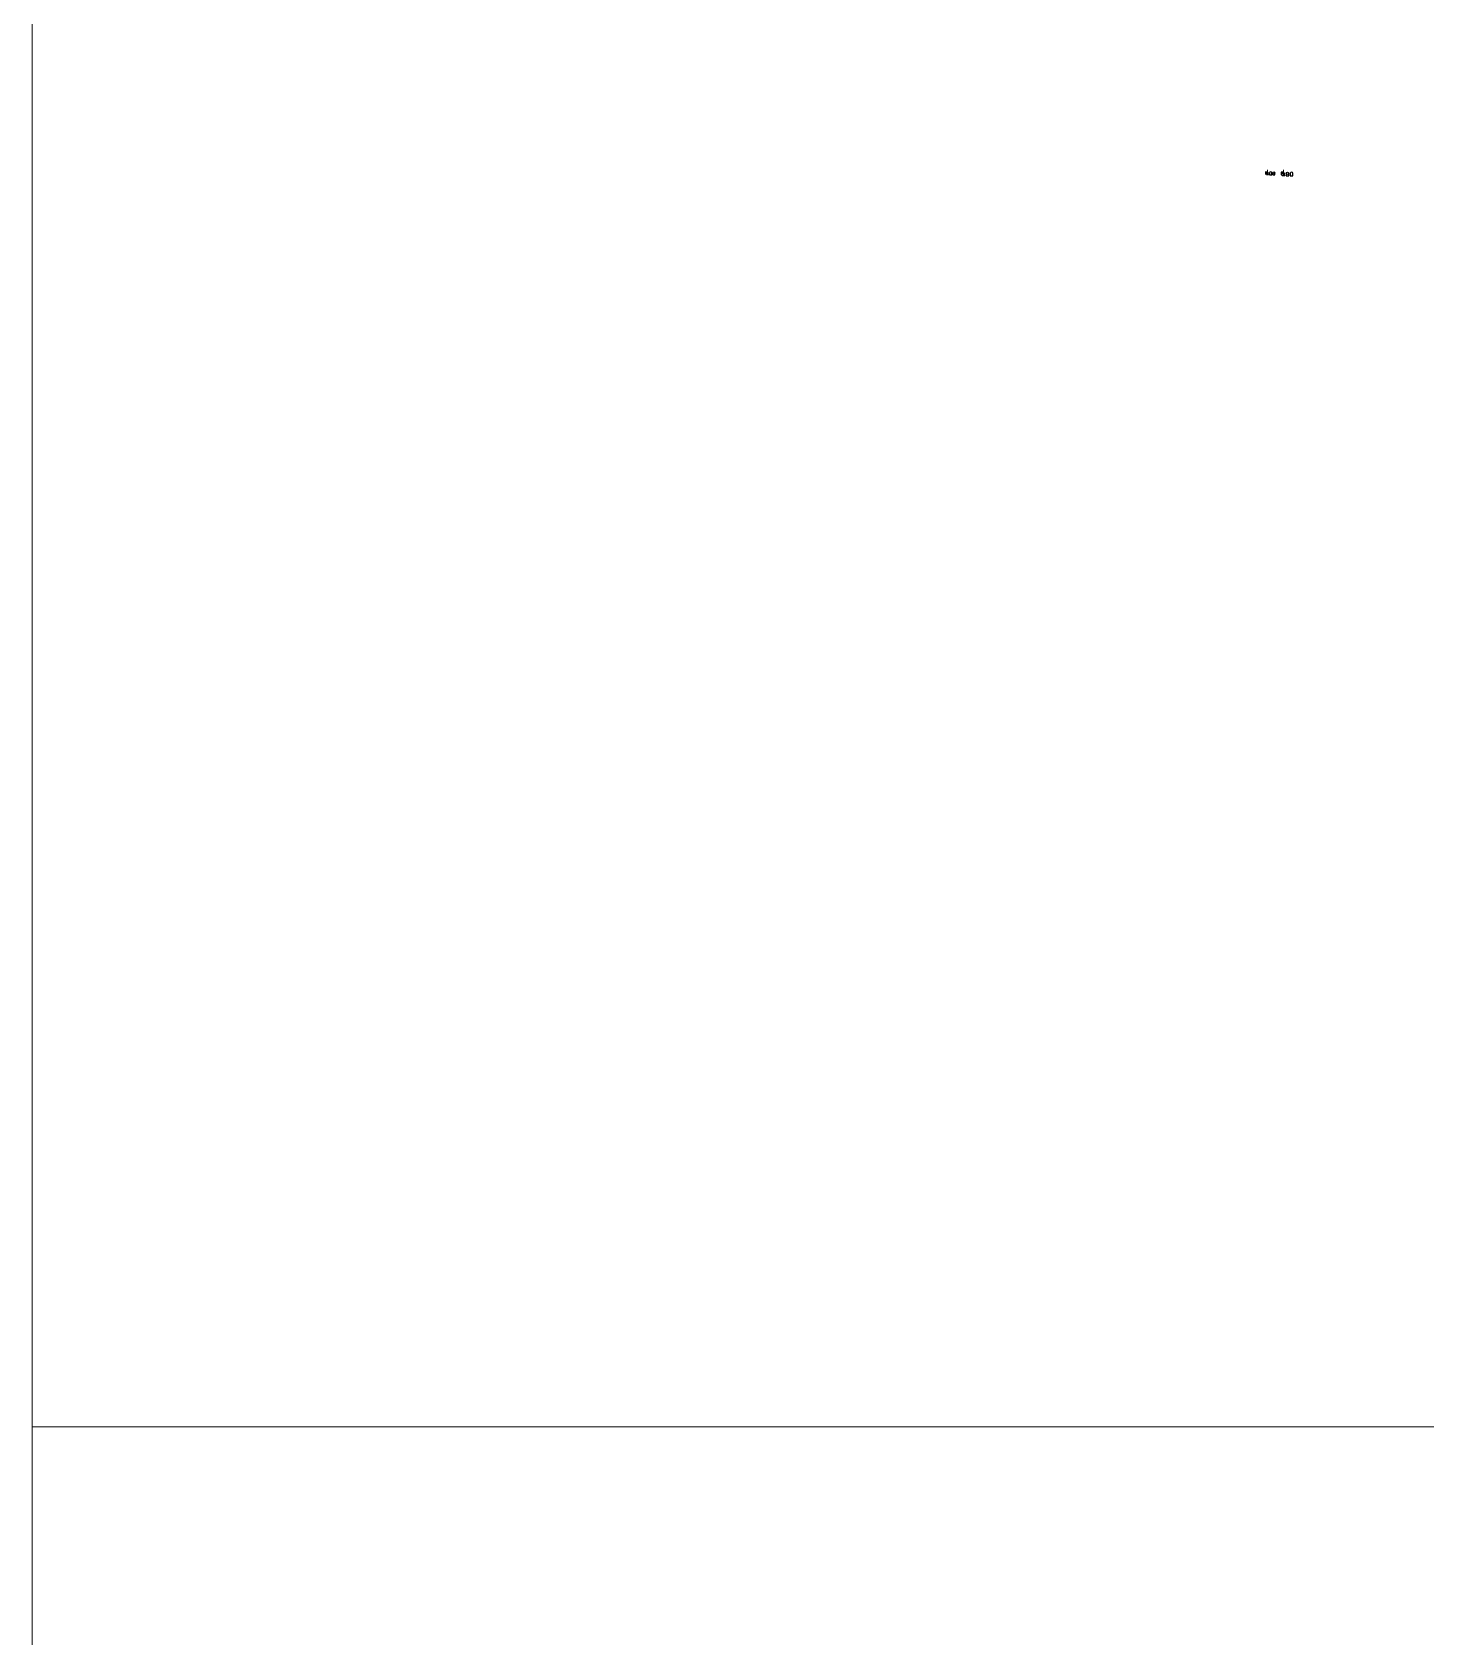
# Model space of a CAD drawing. Header units: millimetres. Extents: x 188205 to 604756, y -401673 to 15123.
# Drawn here: x 253304 to 340631, y -292062 to -191537 of the extents above; entities that cross this region are included whole.
import ezdxf

# ---------------------------------------------------------------- set-up
doc = ezdxf.new("R2010")
doc.units = ezdxf.units.MM
doc.header["$LTSCALE"] = 500
doc.linetypes.add('CENTER', pattern=[2, 1.25, -0.25, 0.25, -0.25])
doc.layers.add('WEN', color=3, linetype='Continuous', lineweight=20)
doc.layers.add('ZHONG', color=1, linetype='CENTER', lineweight=20)

msp = doc.modelspace()

# ---------------------------------------------------------------- linework, layer by layer
for p, q in [((330578.538, -200293.609), (330578.538, -200426.609)), ((330770.038, -200485.109), (330637.038, -200485.109)), ((330839.939, -200360.109), (330839.939, -200485.109)), ((330839.939, -200485.109), (330972.939, -200485.109)), ((330972.939, -200485.109), (330972.939, -200360.109)), ((331031.564, -200360.109), (331031.564, -200485.109)), ((331031.564, -200485.109), (331164.564, -200485.109)), ((331164.564, -200485.109), (331164.564, -200360.109)), ((331563.554, -200300.619), (331563.554, -200459.619)), ((331793.054, -200530.119), (331634.054, -200530.119)), ((331873.676, -200380.119), (331873.676, -200530.119)), ((331873.676, -200530.119), (332032.676, -200530.119)), ((332032.676, -200530.119), (332032.676, -200380.119)), ((332135.969, -200380.119), (332135.969, -200530.119)), ((332135.969, -200530.119), (332294.969, -200530.119)), ((332294.969, -200530.119), (332294.969, -200380.119))]:
    msp.add_line(p, q)
for centre, radius in [((331098.064, -200360.109), 66.5), ((331953.176, -200380.119), 79.5)]:
    msp.add_circle(centre, radius)
for centre, radius, end in [((330578.538, -200485.109), 191.5, 90), ((330578.538, -200485.109), 58.5, 90), ((330906.439, -200360.109), 66.5, 180), ((331563.554, -200530.119), 229.5, 90), ((331563.554, -200530.119), 70.5, 90), ((332215.469, -200380.119), 79.5, 180)]:
    msp.add_arc(centre, radius, 0, end)
at = {"layer": 'WEN'}
for p, q in [((330578.538, -200360.109), (330807.292, -200360.109)), ((330703.538, -200485.109), (330703.538, -200164.702)), ((331563.554, -200380.119), (331798.416, -200380.119)), ((331713.554, -200530.119), (331713.554, -200172.755)), ((253303.724, -278901.746), (604756.419, -278901.746))]:
    msp.add_line(p, q, dxfattribs=at)
msp.add_lwpolyline([(253303.724, 15123.243), (604756.419, 15123.243), (604756.419, -401673.457), (253303.724, -401673.457)], close=True, dxfattribs=at)
at = {"layer": 'ZHONG', "linetype": 'CENTER'}
for centre, radius in [((330578.538, -200485.109), 125), ((331563.554, -200530.119), 150)]:
    msp.add_arc(centre, radius, 0, 90, dxfattribs=at)

doc.saveas('drawing.dxf')
